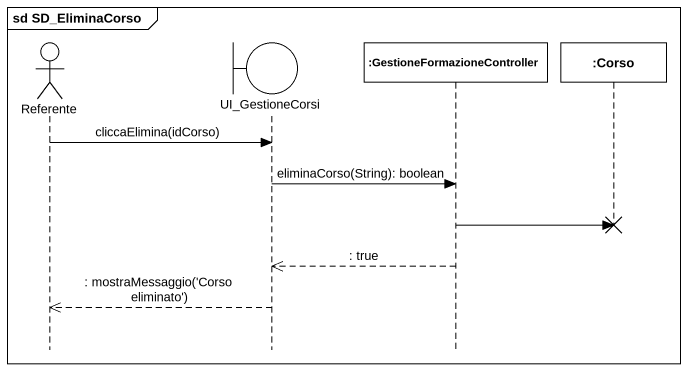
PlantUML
@startuml
mainframe sd SD_EliminaCorso
hide footbox
actor Referente
boundary UI_GestioneCorsi
participant ":GestioneFormazioneController" as GestioneFormazioneController
participant ":Corso" as Corso

Referente -> UI_GestioneCorsi : cliccaElimina(idCorso)
UI_GestioneCorsi -> GestioneFormazioneController : eliminaCorso(String): boolean
GestioneFormazioneController -> Corso !!
GestioneFormazioneController -->> UI_GestioneCorsi : : true
UI_GestioneCorsi -->> Referente : : mostraMessaggio('Corso eliminato')
@enduml
